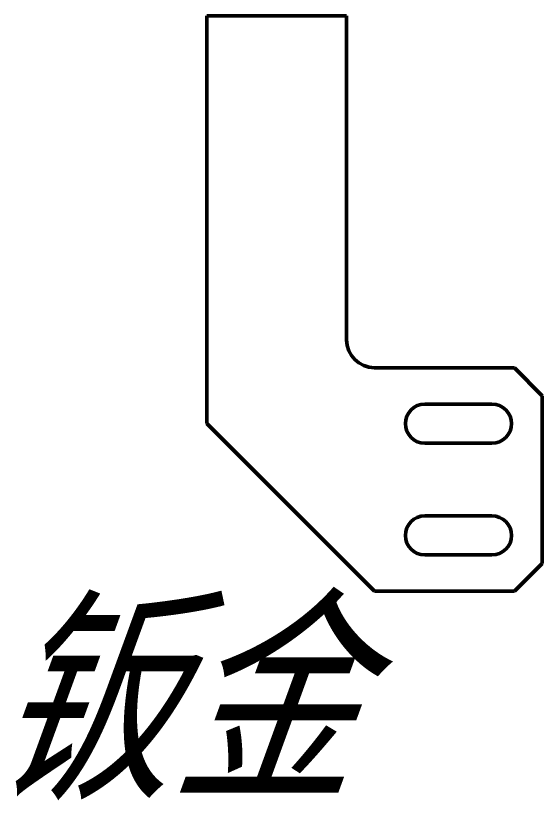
# Model space of a CAD drawing. Header units: inches. Extents: x 17901 to 26602, y 9673 to 14036.
# Drawn here: x 25490.4 to 25584.6, y 11551.3 to 11691.7 of the extents above; entities that cross this region are included whole.
import ezdxf

# ---------------------------------------------------------------- set-up
doc = ezdxf.new("R2010")
doc.units = ezdxf.units.IN
doc.header["$MEASUREMENT"] = 0
doc.layers.add('标注线', color=3, linetype='Continuous', lineweight=25)
doc.layers.add('粗实线', color=7, linetype='Continuous', lineweight=50)
doc.styles.add('DIM', font='romans.shx', dxfattribs={"width": 0.8, "oblique": 20, "bigfont": 'bigfont.shx'})

msp = doc.modelspace()

# ---------------------------------------------------------------- linework, layer by layer
at = {"layer": '粗实线', "ltscale": 0.45}
msp.add_line((25524.617, 11691.738), (25524.617, 11618.738), dxfattribs=at)
at = {"layer": '粗实线'}
for p, q in [((25524.617, 11691.738), (25549.617, 11691.738)), ((25554.617, 11628.738), (25579.617, 11628.738)), ((25584.617, 11623.738), (25584.617, 11593.738)), ((25554.617, 11588.738), (25524.617, 11618.738)), ((25554.617, 11588.738), (25579.617, 11588.738))]:
    msp.add_line(p, q, dxfattribs=at)
at = {"layer": '粗实线', "ltscale": 0.075}
msp.add_line((25549.617, 11633.738), (25549.617, 11691.738), dxfattribs=at)
at = {"layer": '粗实线', "ltscale": 0.176777}
for p, q in [((25584.617, 11623.738), (25579.617, 11628.738)), ((25584.617, 11593.738), (25579.617, 11588.738))]:
    msp.add_line(p, q, dxfattribs=at)
at = {"layer": '粗实线', "ltscale": 0.3}
for p, q in [((25575.617, 11622.238), (25563.617, 11622.238)), ((25563.617, 11615.238), (25575.617, 11615.238)), ((25575.617, 11602.238), (25563.617, 11602.238)), ((25563.617, 11595.238), (25575.617, 11595.238))]:
    msp.add_line(p, q, dxfattribs=at)
at = {"layer": '粗实线'}
for centre, radius, start, end in [((25554.617, 11633.738), 5, 180, 270), ((25563.617, 11618.738), 3.5, 90, 270), ((25575.617, 11618.738), 3.5, 270, 90), ((25563.617, 11598.738), 3.5, 90, 270), ((25575.617, 11598.738), 3.5, 270, 90)]:
    msp.add_arc(centre, radius, start, end, dxfattribs=at)

# ---------------------------------------------------------------- texts
at = {"layer": '标注线', "insert": (25485.59, 11584.82), "char_height": 30, "width": 303.82784, "attachment_point": 1, "style": 'DIM'}
msp.add_mtext('{\\fMicrosoft YaHei|b0|i0|c134|p34;钣金}', dxfattribs=at)

doc.saveas('drawing.dxf')
